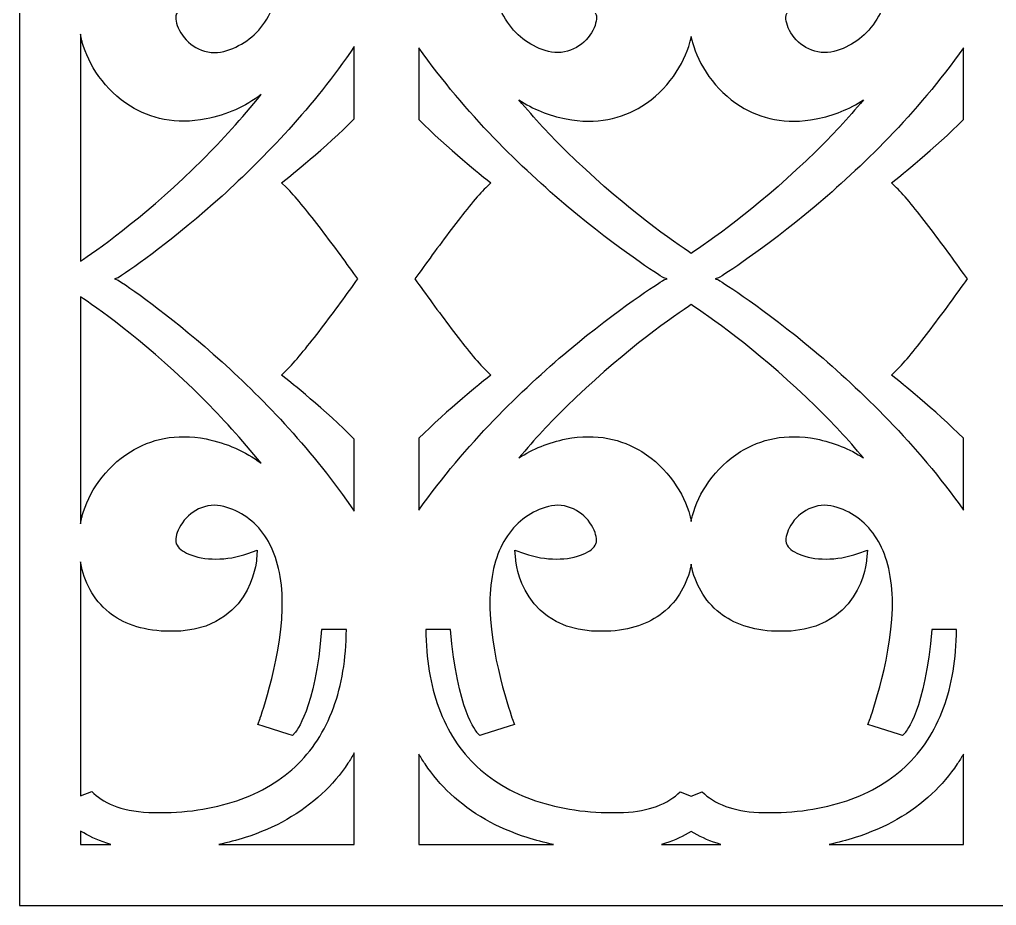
# Model space of a CAD drawing. Header units: centimetres. Extents: x -7.84 to -1.5, y -6.5 to 3.01.
# Drawn here: x -7.842 to -4.671, y -6.5 to -3.624 of the extents above; entities that cross this region are included whole.
import ezdxf

# ---------------------------------------------------------------- set-up
doc = ezdxf.new("R2010")
doc.units = ezdxf.units.CM
doc.header["$MEASUREMENT"] = 0
doc.layers.add('layer 1', color=7, linetype='Continuous')

msp = doc.modelspace()

# ---------------------------------------------------------------- linework, layer by layer
at = {"layer": 'layer 1', "color": 250, "lineweight": 30}
for points, knots in [([(-7.84198, 3.01416), (-7.84198, 3.01416), (-1.49953, 3.01416), (-1.49953, 3.01416), (-1.49953, 3.01416), (-1.49953, 3.01416), (-1.49953, -6.49951), (-1.49953, -6.49951), (-1.49953, -6.49951), (-1.49953, -6.49951), (-7.84198, -6.49951), (-7.84198, -6.49951), (-7.84198, -6.49951), (-7.84198, -6.49951), (-7.84198, 3.01416), (-7.84198, 3.01416)], [0, 0, 0, 0, 0.2, 0.2, 0.2, 0.2, 0.4, 0.4, 0.4, 0.4, 0.6, 0.6, 0.6, 0.6, 1, 1, 1, 1]), ([(-7.64378, -2.78904), (-7.64378, -2.78904), (-7.6078, -2.80317), (-7.6078, -2.80317), (-7.6078, -2.80317), (-7.59016, -2.78557), (-7.56723, -2.76954), (-7.53742, -2.75744), (-7.53742, -2.75744), (-7.50697, -2.74507), (-7.46925, -2.73678), (-7.42254, -2.73495), (-7.42254, -2.73495), (-7.42254, -2.73495), (-7.42262, -2.73495), (-7.42262, -2.73495), (-7.42262, -2.73495), (-7.32405, -2.73123), (-7.23248, -2.74263), (-7.15187, -2.76789), (-7.15187, -2.76789), (-7.07189, -2.79296), (-7.00253, -2.8317), (-6.94774, -2.88287), (-6.94774, -2.88287), (-6.89258, -2.9343), (-6.85098, -2.99816), (-6.82313, -3.07395), (-6.82313, -3.07395), (-6.79606, -3.14761), (-6.78192, -3.23265), (-6.78089, -3.32861), (-6.78089, -3.32861), (-6.78089, -3.32861), (-6.8613, -3.32861), (-6.8613, -3.32861), (-6.8613, -3.32861), (-6.88203, -3.06745), (-6.94664, -2.99495), (-6.94683, -2.99473), (-6.94683, -2.99473), (-6.94683, -2.99473), (-6.95598, -2.98412), (-6.95598, -2.98412), (-6.95598, -2.98412), (-6.95598, -2.98412), (-6.96945, -2.98846), (-6.96945, -2.98846), (-6.96945, -2.98846), (-6.96945, -2.98846), (-7.0481, -3.01383), (-7.0481, -3.01383), (-7.0481, -3.01383), (-7.0481, -3.01383), (-7.06829, -3.02034), (-7.06829, -3.02034), (-7.06829, -3.02034), (-7.06829, -3.02034), (-7.06137, -3.03972), (-7.06137, -3.03972), (-7.06137, -3.03972), (-7.06115, -3.04034), (-6.98398, -3.25468), (-6.98913, -3.42871), (-6.98913, -3.42871), (-6.99154, -3.51034), (-7.00981, -3.57473), (-7.03957, -3.62309), (-7.03957, -3.62309), (-7.07116, -3.67441), (-7.11597, -3.70791), (-7.16857, -3.72491), (-7.16857, -3.72491), (-7.18266, -3.72947), (-7.19619, -3.73152), (-7.209, -3.73152), (-7.209, -3.73152), (-7.23898, -3.73152), (-7.26544, -3.72029), (-7.28626, -3.70374), (-7.28626, -3.70374), (-7.30743, -3.68689), (-7.32278, -3.66472), (-7.33019, -3.64316), (-7.33019, -3.64316), (-7.33331, -3.63411), (-7.33495, -3.6253), (-7.33495, -3.61724), (-7.33495, -3.61724), (-7.33495, -3.61358), (-7.33431, -3.61015), (-7.33308, -3.60698), (-7.33308, -3.60698), (-7.32793, -3.59367), (-7.31315, -3.58184), (-7.29214, -3.57291), (-7.29214, -3.57291), (-7.26861, -3.56291), (-7.23807, -3.55712), (-7.20434, -3.55712), (-7.20434, -3.55712), (-7.17136, -3.55712), (-7.1358, -3.56267), (-7.10124, -3.57523), (-7.10124, -3.57523), (-7.10124, -3.57523), (-7.07035, -3.58646), (-7.07035, -3.58646), (-7.07035, -3.58646), (-7.07035, -3.58646), (-7.07297, -3.55466), (-7.07297, -3.55466), (-7.07297, -3.55466), (-7.07303, -3.55396), (-7.09008, -3.31162), (-7.36721, -3.32264), (-7.36721, -3.32264), (-7.44804, -3.32582), (-7.50791, -3.34925), (-7.55135, -3.38394), (-7.55135, -3.38394), (-7.60447, -3.42635), (-7.6322, -3.48503), (-7.64337, -3.54406), (-7.64337, -3.54406), (-7.64337, -3.54406), (-7.64378, -3.54771), (-7.64378, -3.54771), (-7.64378, -3.54771), (-7.64378, -3.54771), (-7.64378, -2.78904), (-7.64378, -2.78904)], [0, 0, 0, 0, 0.0294118, 0.0294118, 0.0294118, 0.0294118, 0.0588235, 0.0588235, 0.0588235, 0.0588235, 0.0882353, 0.0882353, 0.0882353, 0.0882353, 0.1176471, 0.1176471, 0.1176471, 0.1176471, 0.1470588, 0.1470588, 0.1470588, 0.1470588, 0.1764706, 0.1764706, 0.1764706, 0.1764706, 0.2058824, 0.2058824, 0.2058824, 0.2058824, 0.2352941, 0.2352941, 0.2352941, 0.2352941, 0.2647059, 0.2647059, 0.2647059, 0.2647059, 0.2941176, 0.2941176, 0.2941176, 0.2941176, 0.3235294, 0.3235294, 0.3235294, 0.3235294, 0.3529412, 0.3529412, 0.3529412, 0.3529412, 0.3823529, 0.3823529, 0.3823529, 0.3823529, 0.4117647, 0.4117647, 0.4117647, 0.4117647, 0.4411765, 0.4411765, 0.4411765, 0.4411765, 0.4705882, 0.4705882, 0.4705882, 0.4705882, 0.5, 0.5, 0.5, 0.5, 0.5294118, 0.5294118, 0.5294118, 0.5294118, 0.5588235, 0.5588235, 0.5588235, 0.5588235, 0.5882353, 0.5882353, 0.5882353, 0.5882353, 0.6176471, 0.6176471, 0.6176471, 0.6176471, 0.6470588, 0.6470588, 0.6470588, 0.6470588, 0.6764706, 0.6764706, 0.6764706, 0.6764706, 0.7058824, 0.7058824, 0.7058824, 0.7058824, 0.7352941, 0.7352941, 0.7352941, 0.7352941, 0.7647059, 0.7647059, 0.7647059, 0.7647059, 0.7941176, 0.7941176, 0.7941176, 0.7941176, 0.8235294, 0.8235294, 0.8235294, 0.8235294, 0.8529412, 0.8529412, 0.8529412, 0.8529412, 0.8823529, 0.8823529, 0.8823529, 0.8823529, 0.9117647, 0.9117647, 0.9117647, 0.9117647, 0.9411765, 0.9411765, 0.9411765, 0.9411765, 1, 1, 1, 1]), ([(-5.62595, -2.80164), (-5.62595, -2.80164), (-5.66176, -2.78733), (-5.66176, -2.78733), (-5.66176, -2.78733), (-5.66176, -2.78733), (-5.69757, -2.80164), (-5.69757, -2.80164), (-5.69757, -2.80164), (-5.71658, -2.7831), (-5.74155, -2.76642), (-5.77433, -2.75435), (-5.77433, -2.75435), (-5.80327, -2.7437), (-5.8384, -2.73662), (-5.88105, -2.73495), (-5.88105, -2.73495), (-5.88105, -2.73495), (-5.88097, -2.73495), (-5.88097, -2.73495), (-5.88097, -2.73495), (-5.97954, -2.73123), (-6.07111, -2.74262), (-6.15177, -2.76789), (-6.15177, -2.76789), (-6.23185, -2.79296), (-6.30132, -2.8317), (-6.3563, -2.88287), (-6.3563, -2.88287), (-6.41139, -2.93433), (-6.45301, -2.99824), (-6.48089, -3.0741), (-6.48089, -3.0741), (-6.50795, -3.14773), (-6.52211, -3.23272), (-6.52315, -3.32861), (-6.52315, -3.32861), (-6.52315, -3.32861), (-6.44274, -3.32861), (-6.44274, -3.32861), (-6.44274, -3.32861), (-6.42205, -3.06742), (-6.3574, -2.99495), (-6.35721, -2.99473), (-6.35721, -2.99473), (-6.35721, -2.99473), (-6.34806, -2.98412), (-6.34806, -2.98412), (-6.34806, -2.98412), (-6.34806, -2.98412), (-6.33459, -2.98846), (-6.33459, -2.98846), (-6.33459, -2.98846), (-6.33459, -2.98846), (-6.25594, -3.01383), (-6.25594, -3.01383), (-6.25594, -3.01383), (-6.25594, -3.01383), (-6.23574, -3.02034), (-6.23574, -3.02034), (-6.23574, -3.02034), (-6.23574, -3.02034), (-6.24266, -3.03972), (-6.24266, -3.03972), (-6.24266, -3.03972), (-6.24288, -3.04034), (-6.32006, -3.25468), (-6.31491, -3.42871), (-6.31491, -3.42871), (-6.31249, -3.51034), (-6.29423, -3.57473), (-6.26446, -3.62309), (-6.26446, -3.62309), (-6.23288, -3.67441), (-6.18807, -3.70791), (-6.13547, -3.72491), (-6.13547, -3.72491), (-6.12138, -3.72947), (-6.10786, -3.73152), (-6.09506, -3.73152), (-6.09506, -3.73152), (-6.0651, -3.73152), (-6.03865, -3.7203), (-6.01785, -3.70375), (-6.01785, -3.70375), (-5.99668, -3.68691), (-5.98133, -3.66474), (-5.97391, -3.64318), (-5.97391, -3.64318), (-5.97079, -3.63411), (-5.96915, -3.6253), (-5.96915, -3.61724), (-5.96915, -3.61724), (-5.96915, -3.61358), (-5.96979, -3.61015), (-5.97102, -3.60698), (-5.97102, -3.60698), (-5.97617, -3.59367), (-5.99095, -3.58184), (-6.01196, -3.57291), (-6.01196, -3.57291), (-6.03549, -3.56291), (-6.06603, -3.55712), (-6.09976, -3.55712), (-6.09976, -3.55712), (-6.13274, -3.55712), (-6.16829, -3.56267), (-6.20286, -3.57523), (-6.20286, -3.57523), (-6.20286, -3.57523), (-6.23375, -3.58646), (-6.23375, -3.58646), (-6.23375, -3.58646), (-6.23375, -3.58646), (-6.23113, -3.55466), (-6.23113, -3.55466), (-6.23113, -3.55466), (-6.23107, -3.55396), (-6.21402, -3.31162), (-5.93683, -3.32264), (-5.93683, -3.32264), (-5.85764, -3.32576), (-5.79861, -3.34824), (-5.75545, -3.38168), (-5.75545, -3.38168), (-5.70293, -3.42235), (-5.67457, -3.47882), (-5.66225, -3.5363), (-5.66225, -3.5363), (-5.66225, -3.5363), (-5.66176, -3.54044), (-5.66176, -3.54044), (-5.66176, -3.54044), (-5.66176, -3.54044), (-5.66127, -3.5363), (-5.66127, -3.5363), (-5.66127, -3.5363), (-5.64895, -3.47882), (-5.62059, -3.42235), (-5.56807, -3.38168), (-5.56807, -3.38168), (-5.52491, -3.34824), (-5.46588, -3.32576), (-5.38669, -3.32264), (-5.38669, -3.32264), (-5.1095, -3.31162), (-5.09245, -3.55396), (-5.09239, -3.55466), (-5.09239, -3.55466), (-5.09239, -3.55466), (-5.08977, -3.58646), (-5.08977, -3.58646), (-5.08977, -3.58646), (-5.08977, -3.58646), (-5.12066, -3.57523), (-5.12066, -3.57523), (-5.12066, -3.57523), (-5.15523, -3.56267), (-5.19078, -3.55712), (-5.22376, -3.55712), (-5.22376, -3.55712), (-5.25749, -3.55712), (-5.28803, -3.56291), (-5.31156, -3.57291), (-5.31156, -3.57291), (-5.33257, -3.58184), (-5.34735, -3.59367), (-5.3525, -3.60698), (-5.3525, -3.60698), (-5.35373, -3.61015), (-5.35437, -3.61358), (-5.35437, -3.61724), (-5.35437, -3.61724), (-5.35437, -3.6253), (-5.35273, -3.63411), (-5.3496, -3.64318), (-5.3496, -3.64318), (-5.34219, -3.66474), (-5.32684, -3.68691), (-5.30567, -3.70375), (-5.30567, -3.70375), (-5.28487, -3.7203), (-5.25842, -3.73152), (-5.22846, -3.73152), (-5.22846, -3.73152), (-5.21566, -3.73152), (-5.20214, -3.72947), (-5.18805, -3.72491), (-5.18805, -3.72491), (-5.13545, -3.70791), (-5.09064, -3.67441), (-5.05906, -3.62309), (-5.05906, -3.62309), (-5.02929, -3.57473), (-5.01103, -3.51034), (-5.00861, -3.42871), (-5.00861, -3.42871), (-5.00346, -3.25468), (-5.08064, -3.04034), (-5.08086, -3.03972), (-5.08086, -3.03972), (-5.08086, -3.03972), (-5.08778, -3.02034), (-5.08778, -3.02034), (-5.08778, -3.02034), (-5.08778, -3.02034), (-5.06758, -3.01383), (-5.06758, -3.01383), (-5.06758, -3.01383), (-5.06758, -3.01383), (-4.98893, -2.98846), (-4.98893, -2.98846), (-4.98893, -2.98846), (-4.98893, -2.98846), (-4.97546, -2.98412), (-4.97546, -2.98412), (-4.97546, -2.98412), (-4.97546, -2.98412), (-4.96631, -2.99473), (-4.96631, -2.99473), (-4.96631, -2.99473), (-4.96612, -2.99495), (-4.90147, -3.06742), (-4.88078, -3.32861), (-4.88078, -3.32861), (-4.88078, -3.32861), (-4.80037, -3.32861), (-4.80037, -3.32861), (-4.80037, -3.32861), (-4.80141, -3.23272), (-4.81557, -3.14773), (-4.84263, -3.0741), (-4.84263, -3.0741), (-4.87051, -2.99824), (-4.91212, -2.93433), (-4.96722, -2.88287), (-4.96722, -2.88287), (-5.0222, -2.8317), (-5.09167, -2.79296), (-5.17174, -2.76789), (-5.17174, -2.76789), (-5.25241, -2.74262), (-5.34398, -2.73123), (-5.44255, -2.73495), (-5.44255, -2.73495), (-5.44255, -2.73495), (-5.44247, -2.73495), (-5.44247, -2.73495), (-5.44247, -2.73495), (-5.48512, -2.73662), (-5.52025, -2.7437), (-5.54918, -2.75435), (-5.54918, -2.75435), (-5.58197, -2.76642), (-5.60694, -2.7831), (-5.62595, -2.80164)], [0, 0, 0, 0, 0.0153846, 0.0153846, 0.0153846, 0.0153846, 0.0307692, 0.0307692, 0.0307692, 0.0307692, 0.0461538, 0.0461538, 0.0461538, 0.0461538, 0.0615385, 0.0615385, 0.0615385, 0.0615385, 0.0769231, 0.0769231, 0.0769231, 0.0769231, 0.0923077, 0.0923077, 0.0923077, 0.0923077, 0.1076923, 0.1076923, 0.1076923, 0.1076923, 0.1230769, 0.1230769, 0.1230769, 0.1230769, 0.1384615, 0.1384615, 0.1384615, 0.1384615, 0.1538462, 0.1538462, 0.1538462, 0.1538462, 0.1692308, 0.1692308, 0.1692308, 0.1692308, 0.1846154, 0.1846154, 0.1846154, 0.1846154, 0.2, 0.2, 0.2, 0.2, 0.2153846, 0.2153846, 0.2153846, 0.2153846, 0.2307692, 0.2307692, 0.2307692, 0.2307692, 0.2461538, 0.2461538, 0.2461538, 0.2461538, 0.2615385, 0.2615385, 0.2615385, 0.2615385, 0.2769231, 0.2769231, 0.2769231, 0.2769231, 0.2923077, 0.2923077, 0.2923077, 0.2923077, 0.3076923, 0.3076923, 0.3076923, 0.3076923, 0.3230769, 0.3230769, 0.3230769, 0.3230769, 0.3384615, 0.3384615, 0.3384615, 0.3384615, 0.3538462, 0.3538462, 0.3538462, 0.3538462, 0.3692308, 0.3692308, 0.3692308, 0.3692308, 0.3846154, 0.3846154, 0.3846154, 0.3846154, 0.4, 0.4, 0.4, 0.4, 0.4153846, 0.4153846, 0.4153846, 0.4153846, 0.4307692, 0.4307692, 0.4307692, 0.4307692, 0.4461538, 0.4461538, 0.4461538, 0.4461538, 0.4615385, 0.4615385, 0.4615385, 0.4615385, 0.4769231, 0.4769231, 0.4769231, 0.4769231, 0.4923077, 0.4923077, 0.4923077, 0.4923077, 0.5076923, 0.5076923, 0.5076923, 0.5076923, 0.5230769, 0.5230769, 0.5230769, 0.5230769, 0.5384615, 0.5384615, 0.5384615, 0.5384615, 0.5538462, 0.5538462, 0.5538462, 0.5538462, 0.5692308, 0.5692308, 0.5692308, 0.5692308, 0.5846154, 0.5846154, 0.5846154, 0.5846154, 0.6, 0.6, 0.6, 0.6, 0.6153846, 0.6153846, 0.6153846, 0.6153846, 0.6307692, 0.6307692, 0.6307692, 0.6307692, 0.6461538, 0.6461538, 0.6461538, 0.6461538, 0.6615385, 0.6615385, 0.6615385, 0.6615385, 0.6769231, 0.6769231, 0.6769231, 0.6769231, 0.6923077, 0.6923077, 0.6923077, 0.6923077, 0.7076923, 0.7076923, 0.7076923, 0.7076923, 0.7230769, 0.7230769, 0.7230769, 0.7230769, 0.7384615, 0.7384615, 0.7384615, 0.7384615, 0.7538462, 0.7538462, 0.7538462, 0.7538462, 0.7692308, 0.7692308, 0.7692308, 0.7692308, 0.7846154, 0.7846154, 0.7846154, 0.7846154, 0.8, 0.8, 0.8, 0.8, 0.8153846, 0.8153846, 0.8153846, 0.8153846, 0.8307692, 0.8307692, 0.8307692, 0.8307692, 0.8461538, 0.8461538, 0.8461538, 0.8461538, 0.8615385, 0.8615385, 0.8615385, 0.8615385, 0.8769231, 0.8769231, 0.8769231, 0.8769231, 0.8923077, 0.8923077, 0.8923077, 0.8923077, 0.9076923, 0.9076923, 0.9076923, 0.9076923, 0.9230769, 0.9230769, 0.9230769, 0.9230769, 0.9384615, 0.9384615, 0.9384615, 0.9384615, 0.9538462, 0.9538462, 0.9538462, 0.9538462, 0.9692308, 0.9692308, 0.9692308, 0.9692308, 1, 1, 1, 1]), ([(-7.64378, -3.67185), (-7.64378, -3.67185), (-7.64337, -3.67543), (-7.64337, -3.67543), (-7.64337, -3.67543), (-7.64241, -3.68055), (-7.64162, -3.68445), (-7.64101, -3.68715), (-7.64101, -3.68715), (-7.64031, -3.69024), (-7.63935, -3.69403), (-7.63815, -3.6985), (-7.63815, -3.6985), (-7.61921, -3.76893), (-7.56587, -3.85375), (-7.48198, -3.90568), (-7.48198, -3.90568), (-7.41743, -3.94565), (-7.33499, -3.96642), (-7.23641, -3.94688), (-7.23641, -3.94688), (-7.1695, -3.93362), (-7.10939, -3.90655), (-7.05777, -3.86805), (-7.05777, -3.86805), (-7.11997, -3.94569), (-7.18468, -4.01629), (-7.24764, -4.07909), (-7.24764, -4.07909), (-7.41758, -4.2486), (-7.57465, -4.36122), (-7.63484, -4.40218), (-7.63484, -4.40218), (-7.63484, -4.40218), (-7.64378, -4.40827), (-7.64378, -4.40827), (-7.64378, -4.40827), (-7.64378, -4.40827), (-7.64378, -3.67185), (-7.64378, -3.67185)], [0, 0, 0, 0, 0.0909091, 0.0909091, 0.0909091, 0.0909091, 0.1818182, 0.1818182, 0.1818182, 0.1818182, 0.2727273, 0.2727273, 0.2727273, 0.2727273, 0.3636364, 0.3636364, 0.3636364, 0.3636364, 0.4545455, 0.4545455, 0.4545455, 0.4545455, 0.5454545, 0.5454545, 0.5454545, 0.5454545, 0.6363636, 0.6363636, 0.6363636, 0.6363636, 0.7272727, 0.7272727, 0.7272727, 0.7272727, 0.8181818, 0.8181818, 0.8181818, 0.8181818, 1, 1, 1, 1]), ([(-5.66176, -4.38315), (-5.66176, -4.38315), (-5.65275, -4.37708), (-5.65275, -4.37708), (-5.65275, -4.37708), (-5.5821, -4.32953), (-5.42464, -4.21683), (-5.25741, -4.05213), (-5.25741, -4.05213), (-5.20583, -4.00133), (-5.15332, -3.94558), (-5.10212, -3.88527), (-5.10212, -3.88527), (-5.14784, -3.91468), (-5.19944, -3.93569), (-5.2559, -3.94688), (-5.2559, -3.94688), (-5.35461, -3.96641), (-5.43704, -3.94566), (-5.50154, -3.90572), (-5.50154, -3.90572), (-5.58541, -3.85378), (-5.63862, -3.76895), (-5.65758, -3.6985), (-5.65758, -3.6985), (-5.65838, -3.69549), (-5.65903, -3.69297), (-5.65953, -3.69087), (-5.65953, -3.69087), (-5.65999, -3.68898), (-5.66057, -3.68638), (-5.66127, -3.68309), (-5.66127, -3.68309), (-5.66127, -3.68309), (-5.66176, -3.67904), (-5.66176, -3.67904), (-5.66176, -3.67904), (-5.66176, -3.67904), (-5.66225, -3.68309), (-5.66225, -3.68309), (-5.66225, -3.68309), (-5.66295, -3.68638), (-5.66353, -3.68898), (-5.66398, -3.69087), (-5.66398, -3.69087), (-5.66449, -3.69297), (-5.66513, -3.69549), (-5.66594, -3.6985), (-5.66594, -3.6985), (-5.6849, -3.76895), (-5.73811, -3.85378), (-5.82198, -3.90572), (-5.82198, -3.90572), (-5.88648, -3.94566), (-5.96891, -3.96641), (-6.06762, -3.94688), (-6.06762, -3.94688), (-6.12408, -3.93569), (-6.17567, -3.91468), (-6.2214, -3.88527), (-6.2214, -3.88527), (-6.1702, -3.94558), (-6.11768, -4.00133), (-6.06611, -4.05213), (-6.06611, -4.05213), (-5.89888, -4.21683), (-5.74142, -4.32953), (-5.67077, -4.37708), (-5.67077, -4.37708), (-5.67077, -4.37708), (-5.66176, -4.38315), (-5.66176, -4.38315)], [0, 0, 0, 0, 0.0526316, 0.0526316, 0.0526316, 0.0526316, 0.1052632, 0.1052632, 0.1052632, 0.1052632, 0.1578947, 0.1578947, 0.1578947, 0.1578947, 0.2105263, 0.2105263, 0.2105263, 0.2105263, 0.2631579, 0.2631579, 0.2631579, 0.2631579, 0.3157895, 0.3157895, 0.3157895, 0.3157895, 0.3684211, 0.3684211, 0.3684211, 0.3684211, 0.4210526, 0.4210526, 0.4210526, 0.4210526, 0.4736842, 0.4736842, 0.4736842, 0.4736842, 0.5263158, 0.5263158, 0.5263158, 0.5263158, 0.5789474, 0.5789474, 0.5789474, 0.5789474, 0.6315789, 0.6315789, 0.6315789, 0.6315789, 0.6842105, 0.6842105, 0.6842105, 0.6842105, 0.7368421, 0.7368421, 0.7368421, 0.7368421, 0.7894737, 0.7894737, 0.7894737, 0.7894737, 0.8421053, 0.8421053, 0.8421053, 0.8421053, 0.8947368, 0.8947368, 0.8947368, 0.8947368, 1, 1, 1, 1]), ([(-7.5332, -4.46622), (-7.5332, -4.46622), (-7.52132, -4.46256), (-7.52132, -4.46256), (-7.52132, -4.46256), (-7.46853, -4.42711), (-7.33742, -4.33518), (-7.18472, -4.19714), (-7.18472, -4.19714), (-7.04562, -4.07141), (-6.88835, -3.90722), (-6.75529, -3.71209), (-6.75529, -3.71209), (-6.75529, -3.71209), (-6.75529, -3.94615), (-6.75529, -3.94615), (-6.75529, -3.94615), (-6.84601, -4.03795), (-6.97328, -4.13984), (-6.97365, -4.14014), (-6.97365, -4.14014), (-6.97365, -4.14014), (-6.99115, -4.1542), (-6.99115, -4.1542), (-6.99115, -4.1542), (-6.99115, -4.1542), (-6.97529, -4.16992), (-6.97529, -4.16992), (-6.97529, -4.16992), (-6.94874, -4.19625), (-6.91034, -4.24327), (-6.86967, -4.29607), (-6.86967, -4.29607), (-6.82873, -4.34921), (-6.78575, -4.40793), (-6.75014, -4.45748), (-6.75014, -4.45748), (-6.75014, -4.45748), (-6.74386, -4.46622), (-6.74386, -4.46622), (-6.74386, -4.46622), (-6.74386, -4.46622), (-6.75014, -4.47496), (-6.75014, -4.47496), (-6.75014, -4.47496), (-6.78575, -4.52451), (-6.82873, -4.58323), (-6.86967, -4.63636), (-6.86967, -4.63636), (-6.91034, -4.68917), (-6.94874, -4.73618), (-6.97529, -4.76251), (-6.97529, -4.76251), (-6.97529, -4.76251), (-6.99115, -4.77824), (-6.99115, -4.77824), (-6.99115, -4.77824), (-6.99115, -4.77824), (-6.97365, -4.79229), (-6.97365, -4.79229), (-6.97365, -4.79229), (-6.97328, -4.79259), (-6.84601, -4.89448), (-6.75529, -4.98628), (-6.75529, -4.98628), (-6.75529, -4.98628), (-6.75529, -5.22034), (-6.75529, -5.22034), (-6.75529, -5.22034), (-6.88835, -5.02521), (-7.04562, -4.86103), (-7.18472, -4.73529), (-7.18472, -4.73529), (-7.33742, -4.59725), (-7.46853, -4.50532), (-7.52132, -4.46987), (-7.52132, -4.46987), (-7.52132, -4.46987), (-7.5332, -4.46622), (-7.5332, -4.46622)], [0, 0, 0, 0, 0.047619, 0.047619, 0.047619, 0.047619, 0.0952381, 0.0952381, 0.0952381, 0.0952381, 0.1428571, 0.1428571, 0.1428571, 0.1428571, 0.1904762, 0.1904762, 0.1904762, 0.1904762, 0.2380952, 0.2380952, 0.2380952, 0.2380952, 0.2857143, 0.2857143, 0.2857143, 0.2857143, 0.3333333, 0.3333333, 0.3333333, 0.3333333, 0.3809524, 0.3809524, 0.3809524, 0.3809524, 0.4285714, 0.4285714, 0.4285714, 0.4285714, 0.4761905, 0.4761905, 0.4761905, 0.4761905, 0.5238095, 0.5238095, 0.5238095, 0.5238095, 0.5714286, 0.5714286, 0.5714286, 0.5714286, 0.6190476, 0.6190476, 0.6190476, 0.6190476, 0.6666667, 0.6666667, 0.6666667, 0.6666667, 0.7142857, 0.7142857, 0.7142857, 0.7142857, 0.7619048, 0.7619048, 0.7619048, 0.7619048, 0.8095238, 0.8095238, 0.8095238, 0.8095238, 0.8571429, 0.8571429, 0.8571429, 0.8571429, 0.9047619, 0.9047619, 0.9047619, 0.9047619, 1, 1, 1, 1]), ([(-6.55836, -4.46622), (-6.55836, -4.46622), (-6.55205, -4.4574), (-6.55205, -4.4574), (-6.55205, -4.4574), (-6.51649, -4.40775), (-6.4738, -4.34893), (-6.43319, -4.2958), (-6.43319, -4.2958), (-6.39296, -4.24314), (-6.35493, -4.19626), (-6.32838, -4.17), (-6.32838, -4.17), (-6.32838, -4.17), (-6.31239, -4.15419), (-6.31239, -4.15419), (-6.31239, -4.15419), (-6.31239, -4.15419), (-6.32994, -4.14014), (-6.32994, -4.14014), (-6.32994, -4.14014), (-6.33031, -4.13984), (-6.45556, -4.03979), (-6.54571, -3.94898), (-6.54571, -3.94898), (-6.54571, -3.94898), (-6.54571, -3.71616), (-6.54571, -3.71616), (-6.54571, -3.71616), (-6.39401, -3.93004), (-6.21247, -4.10583), (-6.06102, -4.23309), (-6.06102, -4.23309), (-5.89647, -4.37137), (-5.7673, -4.4525), (-5.75057, -4.46296), (-5.75057, -4.46296), (-5.75057, -4.46296), (-5.73926, -4.46622), (-5.73926, -4.46622), (-5.73926, -4.46622), (-5.73926, -4.46622), (-5.75057, -4.46947), (-5.75057, -4.46947), (-5.75057, -4.46947), (-5.7673, -4.47994), (-5.89647, -4.56107), (-6.06102, -4.69934), (-6.06102, -4.69934), (-6.21247, -4.82661), (-6.39401, -5.00239), (-6.54571, -5.21627), (-6.54571, -5.21627), (-6.54571, -5.21627), (-6.54571, -4.98345), (-6.54571, -4.98345), (-6.54571, -4.98345), (-6.45556, -4.89265), (-6.33031, -4.79259), (-6.32994, -4.79229), (-6.32994, -4.79229), (-6.32994, -4.79229), (-6.31239, -4.77824), (-6.31239, -4.77824), (-6.31239, -4.77824), (-6.31239, -4.77824), (-6.32838, -4.76243), (-6.32838, -4.76243), (-6.32838, -4.76243), (-6.35493, -4.73618), (-6.39296, -4.68929), (-6.43319, -4.63663), (-6.43319, -4.63663), (-6.4738, -4.58351), (-6.51649, -4.52468), (-6.55205, -4.47503), (-6.55205, -4.47503), (-6.55205, -4.47503), (-6.55836, -4.46622), (-6.55836, -4.46622)], [0, 0, 0, 0, 0.047619, 0.047619, 0.047619, 0.047619, 0.0952381, 0.0952381, 0.0952381, 0.0952381, 0.1428571, 0.1428571, 0.1428571, 0.1428571, 0.1904762, 0.1904762, 0.1904762, 0.1904762, 0.2380952, 0.2380952, 0.2380952, 0.2380952, 0.2857143, 0.2857143, 0.2857143, 0.2857143, 0.3333333, 0.3333333, 0.3333333, 0.3333333, 0.3809524, 0.3809524, 0.3809524, 0.3809524, 0.4285714, 0.4285714, 0.4285714, 0.4285714, 0.4761905, 0.4761905, 0.4761905, 0.4761905, 0.5238095, 0.5238095, 0.5238095, 0.5238095, 0.5714286, 0.5714286, 0.5714286, 0.5714286, 0.6190476, 0.6190476, 0.6190476, 0.6190476, 0.6666667, 0.6666667, 0.6666667, 0.6666667, 0.7142857, 0.7142857, 0.7142857, 0.7142857, 0.7619048, 0.7619048, 0.7619048, 0.7619048, 0.8095238, 0.8095238, 0.8095238, 0.8095238, 0.8571429, 0.8571429, 0.8571429, 0.8571429, 0.9047619, 0.9047619, 0.9047619, 0.9047619, 1, 1, 1, 1]), ([(-5.58426, -4.46622), (-5.58426, -4.46622), (-5.57295, -4.46296), (-5.57295, -4.46296), (-5.57295, -4.46296), (-5.55622, -4.4525), (-5.42705, -4.37137), (-5.2625, -4.23309), (-5.2625, -4.23309), (-5.11105, -4.10583), (-4.92951, -3.93004), (-4.77781, -3.71616), (-4.77781, -3.71616), (-4.77781, -3.71616), (-4.77781, -3.94898), (-4.77781, -3.94898), (-4.77781, -3.94898), (-4.86796, -4.03979), (-4.99321, -4.13984), (-4.99358, -4.14014), (-4.99358, -4.14014), (-4.99358, -4.14014), (-5.01113, -4.15419), (-5.01113, -4.15419), (-5.01113, -4.15419), (-5.01113, -4.15419), (-4.99513, -4.17), (-4.99513, -4.17), (-4.99513, -4.17), (-4.96859, -4.19626), (-4.93056, -4.24314), (-4.89033, -4.2958), (-4.89033, -4.2958), (-4.84972, -4.34893), (-4.80703, -4.40775), (-4.77147, -4.4574), (-4.77147, -4.4574), (-4.77147, -4.4574), (-4.76516, -4.46622), (-4.76516, -4.46622), (-4.76516, -4.46622), (-4.76516, -4.46622), (-4.77147, -4.47503), (-4.77147, -4.47503), (-4.77147, -4.47503), (-4.80703, -4.52468), (-4.84972, -4.58351), (-4.89033, -4.63663), (-4.89033, -4.63663), (-4.93056, -4.68929), (-4.96859, -4.73618), (-4.99513, -4.76243), (-4.99513, -4.76243), (-4.99513, -4.76243), (-5.01113, -4.77824), (-5.01113, -4.77824), (-5.01113, -4.77824), (-5.01113, -4.77824), (-4.99358, -4.79229), (-4.99358, -4.79229), (-4.99358, -4.79229), (-4.99321, -4.79259), (-4.86796, -4.89265), (-4.77781, -4.98345), (-4.77781, -4.98345), (-4.77781, -4.98345), (-4.77781, -5.21627), (-4.77781, -5.21627), (-4.77781, -5.21627), (-4.92951, -5.00239), (-5.11105, -4.82661), (-5.2625, -4.69934), (-5.2625, -4.69934), (-5.42705, -4.56107), (-5.55622, -4.47994), (-5.57295, -4.46947), (-5.57295, -4.46947), (-5.57295, -4.46947), (-5.58426, -4.46622), (-5.58426, -4.46622)], [0, 0, 0, 0, 0.047619, 0.047619, 0.047619, 0.047619, 0.0952381, 0.0952381, 0.0952381, 0.0952381, 0.1428571, 0.1428571, 0.1428571, 0.1428571, 0.1904762, 0.1904762, 0.1904762, 0.1904762, 0.2380952, 0.2380952, 0.2380952, 0.2380952, 0.2857143, 0.2857143, 0.2857143, 0.2857143, 0.3333333, 0.3333333, 0.3333333, 0.3333333, 0.3809524, 0.3809524, 0.3809524, 0.3809524, 0.4285714, 0.4285714, 0.4285714, 0.4285714, 0.4761905, 0.4761905, 0.4761905, 0.4761905, 0.5238095, 0.5238095, 0.5238095, 0.5238095, 0.5714286, 0.5714286, 0.5714286, 0.5714286, 0.6190476, 0.6190476, 0.6190476, 0.6190476, 0.6666667, 0.6666667, 0.6666667, 0.6666667, 0.7142857, 0.7142857, 0.7142857, 0.7142857, 0.7619048, 0.7619048, 0.7619048, 0.7619048, 0.8095238, 0.8095238, 0.8095238, 0.8095238, 0.8571429, 0.8571429, 0.8571429, 0.8571429, 0.9047619, 0.9047619, 0.9047619, 0.9047619, 1, 1, 1, 1]), ([(-7.64378, -4.52417), (-7.64378, -4.52417), (-7.63484, -4.53025), (-7.63484, -4.53025), (-7.63484, -4.53025), (-7.57465, -4.57121), (-7.41758, -4.68383), (-7.24764, -4.85334), (-7.24764, -4.85334), (-7.18468, -4.91615), (-7.11997, -4.98674), (-7.05777, -5.06438), (-7.05777, -5.06438), (-7.10939, -5.02588), (-7.1695, -4.99882), (-7.23641, -4.98555), (-7.23641, -4.98555), (-7.33499, -4.96601), (-7.41743, -4.98678), (-7.48198, -5.02675), (-7.48198, -5.02675), (-7.56587, -5.07869), (-7.61921, -5.1635), (-7.63815, -5.23393), (-7.63815, -5.23393), (-7.63935, -5.2384), (-7.64031, -5.24219), (-7.64101, -5.24528), (-7.64101, -5.24528), (-7.64162, -5.24798), (-7.64241, -5.25188), (-7.64337, -5.257), (-7.64337, -5.257), (-7.64337, -5.257), (-7.64378, -5.26058), (-7.64378, -5.26058), (-7.64378, -5.26058), (-7.64378, -5.26058), (-7.64378, -4.52417), (-7.64378, -4.52417)], [0, 0, 0, 0, 0.0909091, 0.0909091, 0.0909091, 0.0909091, 0.1818182, 0.1818182, 0.1818182, 0.1818182, 0.2727273, 0.2727273, 0.2727273, 0.2727273, 0.3636364, 0.3636364, 0.3636364, 0.3636364, 0.4545455, 0.4545455, 0.4545455, 0.4545455, 0.5454545, 0.5454545, 0.5454545, 0.5454545, 0.6363636, 0.6363636, 0.6363636, 0.6363636, 0.7272727, 0.7272727, 0.7272727, 0.7272727, 0.8181818, 0.8181818, 0.8181818, 0.8181818, 1, 1, 1, 1]), ([(-5.66176, -4.54929), (-5.66176, -4.54929), (-5.65275, -4.55535), (-5.65275, -4.55535), (-5.65275, -4.55535), (-5.5821, -4.6029), (-5.42464, -4.7156), (-5.25741, -4.8803), (-5.25741, -4.8803), (-5.20583, -4.9311), (-5.15332, -4.98685), (-5.10212, -5.04716), (-5.10212, -5.04716), (-5.14784, -5.01775), (-5.19944, -4.99674), (-5.2559, -4.98555), (-5.2559, -4.98555), (-5.35461, -4.96602), (-5.43704, -4.98678), (-5.50154, -5.02672), (-5.50154, -5.02672), (-5.58541, -5.07865), (-5.63862, -5.16349), (-5.65758, -5.23393), (-5.65758, -5.23393), (-5.65838, -5.23694), (-5.65903, -5.23946), (-5.65953, -5.24156), (-5.65953, -5.24156), (-5.65999, -5.24345), (-5.66057, -5.24606), (-5.66127, -5.24934), (-5.66127, -5.24934), (-5.66127, -5.24934), (-5.66176, -5.25339), (-5.66176, -5.25339), (-5.66176, -5.25339), (-5.66176, -5.25339), (-5.66225, -5.24934), (-5.66225, -5.24934), (-5.66225, -5.24934), (-5.66295, -5.24606), (-5.66353, -5.24345), (-5.66398, -5.24156), (-5.66398, -5.24156), (-5.66449, -5.23946), (-5.66513, -5.23694), (-5.66594, -5.23393), (-5.66594, -5.23393), (-5.6849, -5.16349), (-5.73811, -5.07865), (-5.82198, -5.02672), (-5.82198, -5.02672), (-5.88648, -4.98678), (-5.96891, -4.96602), (-6.06762, -4.98555), (-6.06762, -4.98555), (-6.12408, -4.99674), (-6.17567, -5.01775), (-6.2214, -5.04716), (-6.2214, -5.04716), (-6.1702, -4.98685), (-6.11768, -4.9311), (-6.06611, -4.8803), (-6.06611, -4.8803), (-5.89888, -4.7156), (-5.74142, -4.6029), (-5.67077, -4.55535), (-5.67077, -4.55535), (-5.67077, -4.55535), (-5.66176, -4.54929), (-5.66176, -4.54929)], [0, 0, 0, 0, 0.0526316, 0.0526316, 0.0526316, 0.0526316, 0.1052632, 0.1052632, 0.1052632, 0.1052632, 0.1578947, 0.1578947, 0.1578947, 0.1578947, 0.2105263, 0.2105263, 0.2105263, 0.2105263, 0.2631579, 0.2631579, 0.2631579, 0.2631579, 0.3157895, 0.3157895, 0.3157895, 0.3157895, 0.3684211, 0.3684211, 0.3684211, 0.3684211, 0.4210526, 0.4210526, 0.4210526, 0.4210526, 0.4736842, 0.4736842, 0.4736842, 0.4736842, 0.5263158, 0.5263158, 0.5263158, 0.5263158, 0.5789474, 0.5789474, 0.5789474, 0.5789474, 0.6315789, 0.6315789, 0.6315789, 0.6315789, 0.6842105, 0.6842105, 0.6842105, 0.6842105, 0.7368421, 0.7368421, 0.7368421, 0.7368421, 0.7894737, 0.7894737, 0.7894737, 0.7894737, 0.8421053, 0.8421053, 0.8421053, 0.8421053, 0.8947368, 0.8947368, 0.8947368, 0.8947368, 1, 1, 1, 1]), ([(-7.64378, -5.38473), (-7.64378, -5.38473), (-7.64337, -5.38838), (-7.64337, -5.38838), (-7.64337, -5.38838), (-7.6322, -5.4474), (-7.60447, -5.50608), (-7.55135, -5.5485), (-7.55135, -5.5485), (-7.50791, -5.58319), (-7.44804, -5.60661), (-7.36721, -5.6098), (-7.36721, -5.6098), (-7.09008, -5.62081), (-7.07303, -5.37847), (-7.07297, -5.37777), (-7.07297, -5.37777), (-7.07297, -5.37777), (-7.07035, -5.34597), (-7.07035, -5.34597), (-7.07035, -5.34597), (-7.07035, -5.34597), (-7.10124, -5.3572), (-7.10124, -5.3572), (-7.10124, -5.3572), (-7.1358, -5.36976), (-7.17136, -5.37531), (-7.20434, -5.37531), (-7.20434, -5.37531), (-7.23807, -5.37531), (-7.26861, -5.36952), (-7.29214, -5.35952), (-7.29214, -5.35952), (-7.31315, -5.35059), (-7.32793, -5.33876), (-7.33308, -5.32546), (-7.33308, -5.32546), (-7.33431, -5.32228), (-7.33495, -5.31885), (-7.33495, -5.31519), (-7.33495, -5.31519), (-7.33495, -5.30714), (-7.33331, -5.29833), (-7.33019, -5.28927), (-7.33019, -5.28927), (-7.32278, -5.26771), (-7.30743, -5.24554), (-7.28626, -5.2287), (-7.28626, -5.2287), (-7.26544, -5.21214), (-7.23898, -5.20091), (-7.209, -5.20091), (-7.209, -5.20091), (-7.19619, -5.20091), (-7.18266, -5.20297), (-7.16857, -5.20752), (-7.16857, -5.20752), (-7.11597, -5.22452), (-7.07116, -5.25803), (-7.03957, -5.30935), (-7.03957, -5.30935), (-7.00981, -5.3577), (-6.99154, -5.4221), (-6.98913, -5.50372), (-6.98913, -5.50372), (-6.98398, -5.67775), (-7.06115, -5.89209), (-7.06137, -5.89272), (-7.06137, -5.89272), (-7.06137, -5.89272), (-7.06829, -5.91209), (-7.06829, -5.91209), (-7.06829, -5.91209), (-7.06829, -5.91209), (-7.0481, -5.91861), (-7.0481, -5.91861), (-7.0481, -5.91861), (-7.0481, -5.91861), (-6.96945, -5.94398), (-6.96945, -5.94398), (-6.96945, -5.94398), (-6.96945, -5.94398), (-6.95598, -5.94832), (-6.95598, -5.94832), (-6.95598, -5.94832), (-6.95598, -5.94832), (-6.94683, -5.9377), (-6.94683, -5.9377), (-6.94683, -5.9377), (-6.94664, -5.93748), (-6.88203, -5.86498), (-6.8613, -5.60382), (-6.8613, -5.60382), (-6.8613, -5.60382), (-6.78089, -5.60382), (-6.78089, -5.60382), (-6.78089, -5.60382), (-6.78192, -5.69979), (-6.79606, -5.78482), (-6.82313, -5.85848), (-6.82313, -5.85848), (-6.85098, -5.93427), (-6.89258, -5.99813), (-6.94774, -6.04956), (-6.94774, -6.04956), (-7.00253, -6.10073), (-7.07189, -6.13947), (-7.15187, -6.16455), (-7.15187, -6.16455), (-7.23248, -6.18981), (-7.32405, -6.2012), (-7.42262, -6.19748), (-7.42262, -6.19748), (-7.42262, -6.19748), (-7.42254, -6.19748), (-7.42254, -6.19748), (-7.42254, -6.19748), (-7.46925, -6.19566), (-7.50697, -6.18736), (-7.53742, -6.17499), (-7.53742, -6.17499), (-7.56723, -6.16289), (-7.59016, -6.14687), (-7.6078, -6.12926), (-7.6078, -6.12926), (-7.6078, -6.12926), (-7.64378, -6.1434), (-7.64378, -6.1434), (-7.64378, -6.1434), (-7.64378, -6.1434), (-7.64378, -5.38473), (-7.64378, -5.38473)], [0, 0, 0, 0, 0.0294118, 0.0294118, 0.0294118, 0.0294118, 0.0588235, 0.0588235, 0.0588235, 0.0588235, 0.0882353, 0.0882353, 0.0882353, 0.0882353, 0.1176471, 0.1176471, 0.1176471, 0.1176471, 0.1470588, 0.1470588, 0.1470588, 0.1470588, 0.1764706, 0.1764706, 0.1764706, 0.1764706, 0.2058824, 0.2058824, 0.2058824, 0.2058824, 0.2352941, 0.2352941, 0.2352941, 0.2352941, 0.2647059, 0.2647059, 0.2647059, 0.2647059, 0.2941176, 0.2941176, 0.2941176, 0.2941176, 0.3235294, 0.3235294, 0.3235294, 0.3235294, 0.3529412, 0.3529412, 0.3529412, 0.3529412, 0.3823529, 0.3823529, 0.3823529, 0.3823529, 0.4117647, 0.4117647, 0.4117647, 0.4117647, 0.4411765, 0.4411765, 0.4411765, 0.4411765, 0.4705882, 0.4705882, 0.4705882, 0.4705882, 0.5, 0.5, 0.5, 0.5, 0.5294118, 0.5294118, 0.5294118, 0.5294118, 0.5588235, 0.5588235, 0.5588235, 0.5588235, 0.5882353, 0.5882353, 0.5882353, 0.5882353, 0.6176471, 0.6176471, 0.6176471, 0.6176471, 0.6470588, 0.6470588, 0.6470588, 0.6470588, 0.6764706, 0.6764706, 0.6764706, 0.6764706, 0.7058824, 0.7058824, 0.7058824, 0.7058824, 0.7352941, 0.7352941, 0.7352941, 0.7352941, 0.7647059, 0.7647059, 0.7647059, 0.7647059, 0.7941176, 0.7941176, 0.7941176, 0.7941176, 0.8235294, 0.8235294, 0.8235294, 0.8235294, 0.8529412, 0.8529412, 0.8529412, 0.8529412, 0.8823529, 0.8823529, 0.8823529, 0.8823529, 0.9117647, 0.9117647, 0.9117647, 0.9117647, 0.9411765, 0.9411765, 0.9411765, 0.9411765, 1, 1, 1, 1]), ([(-5.62595, -6.1308), (-5.62595, -6.1308), (-5.66176, -6.1451), (-5.66176, -6.1451), (-5.66176, -6.1451), (-5.66176, -6.1451), (-5.69757, -6.1308), (-5.69757, -6.1308), (-5.69757, -6.1308), (-5.71658, -6.14933), (-5.74155, -6.16601), (-5.77433, -6.17809), (-5.77433, -6.17809), (-5.80327, -6.18873), (-5.8384, -6.19581), (-5.88105, -6.19748), (-5.88105, -6.19748), (-5.88105, -6.19748), (-5.88097, -6.19748), (-5.88097, -6.19748), (-5.88097, -6.19748), (-5.97954, -6.2012), (-6.07111, -6.18981), (-6.15177, -6.16455), (-6.15177, -6.16455), (-6.23185, -6.13948), (-6.30132, -6.10073), (-6.3563, -6.04956), (-6.3563, -6.04956), (-6.41139, -5.9981), (-6.45301, -5.9342), (-6.48089, -5.85834), (-6.48089, -5.85834), (-6.50795, -5.7847), (-6.52211, -5.69971), (-6.52315, -5.60382), (-6.52315, -5.60382), (-6.52315, -5.60382), (-6.44274, -5.60382), (-6.44274, -5.60382), (-6.44274, -5.60382), (-6.42205, -5.86501), (-6.3574, -5.93749), (-6.35721, -5.9377), (-6.35721, -5.9377), (-6.35721, -5.9377), (-6.34806, -5.94832), (-6.34806, -5.94832), (-6.34806, -5.94832), (-6.34806, -5.94832), (-6.33459, -5.94398), (-6.33459, -5.94398), (-6.33459, -5.94398), (-6.33459, -5.94398), (-6.25594, -5.91861), (-6.25594, -5.91861), (-6.25594, -5.91861), (-6.25594, -5.91861), (-6.23574, -5.91209), (-6.23574, -5.91209), (-6.23574, -5.91209), (-6.23574, -5.91209), (-6.24266, -5.89272), (-6.24266, -5.89272), (-6.24266, -5.89272), (-6.24288, -5.89209), (-6.32006, -5.67775), (-6.31491, -5.50372), (-6.31491, -5.50372), (-6.31249, -5.42209), (-6.29423, -5.3577), (-6.26446, -5.30934), (-6.26446, -5.30934), (-6.23288, -5.25803), (-6.18807, -5.22452), (-6.13547, -5.20752), (-6.13547, -5.20752), (-6.12138, -5.20297), (-6.10786, -5.20091), (-6.09506, -5.20091), (-6.09506, -5.20091), (-6.0651, -5.20091), (-6.03865, -5.21214), (-6.01785, -5.22868), (-6.01785, -5.22868), (-5.99668, -5.24552), (-5.98133, -5.2677), (-5.97391, -5.28925), (-5.97391, -5.28925), (-5.97079, -5.29832), (-5.96915, -5.30713), (-5.96915, -5.31519), (-5.96915, -5.31519), (-5.96915, -5.31885), (-5.96979, -5.32228), (-5.97102, -5.32546), (-5.97102, -5.32546), (-5.97617, -5.33877), (-5.99095, -5.35059), (-6.01196, -5.35952), (-6.01196, -5.35952), (-6.03549, -5.36952), (-6.06603, -5.37531), (-6.09976, -5.37531), (-6.09976, -5.37531), (-6.13274, -5.37531), (-6.16829, -5.36976), (-6.20286, -5.3572), (-6.20286, -5.3572), (-6.20286, -5.3572), (-6.23375, -5.34597), (-6.23375, -5.34597), (-6.23375, -5.34597), (-6.23375, -5.34597), (-6.23113, -5.37777), (-6.23113, -5.37777), (-6.23113, -5.37777), (-6.23107, -5.37847), (-6.21402, -5.62081), (-5.93683, -5.6098), (-5.93683, -5.6098), (-5.85764, -5.60667), (-5.79861, -5.58419), (-5.75545, -5.55075), (-5.75545, -5.55075), (-5.70293, -5.51008), (-5.67457, -5.45362), (-5.66225, -5.39613), (-5.66225, -5.39613), (-5.66225, -5.39613), (-5.66176, -5.392), (-5.66176, -5.392), (-5.66176, -5.392), (-5.66176, -5.392), (-5.66127, -5.39613), (-5.66127, -5.39613), (-5.66127, -5.39613), (-5.64895, -5.45362), (-5.62059, -5.51008), (-5.56807, -5.55075), (-5.56807, -5.55075), (-5.52491, -5.58419), (-5.46588, -5.60667), (-5.38669, -5.6098), (-5.38669, -5.6098), (-5.1095, -5.62081), (-5.09245, -5.37847), (-5.09239, -5.37777), (-5.09239, -5.37777), (-5.09239, -5.37777), (-5.08977, -5.34597), (-5.08977, -5.34597), (-5.08977, -5.34597), (-5.08977, -5.34597), (-5.12066, -5.3572), (-5.12066, -5.3572), (-5.12066, -5.3572), (-5.15523, -5.36976), (-5.19078, -5.37531), (-5.22376, -5.37531), (-5.22376, -5.37531), (-5.25749, -5.37531), (-5.28803, -5.36952), (-5.31156, -5.35952), (-5.31156, -5.35952), (-5.33257, -5.35059), (-5.34735, -5.33877), (-5.3525, -5.32546), (-5.3525, -5.32546), (-5.35373, -5.32228), (-5.35437, -5.31885), (-5.35437, -5.31519), (-5.35437, -5.31519), (-5.35437, -5.30713), (-5.35273, -5.29832), (-5.3496, -5.28925), (-5.3496, -5.28925), (-5.34219, -5.2677), (-5.32684, -5.24552), (-5.30567, -5.22868), (-5.30567, -5.22868), (-5.28487, -5.21214), (-5.25842, -5.20091), (-5.22846, -5.20091), (-5.22846, -5.20091), (-5.21566, -5.20091), (-5.20214, -5.20297), (-5.18805, -5.20752), (-5.18805, -5.20752), (-5.13545, -5.22452), (-5.09064, -5.25803), (-5.05906, -5.30934), (-5.05906, -5.30934), (-5.02929, -5.3577), (-5.01103, -5.42209), (-5.00861, -5.50372), (-5.00861, -5.50372), (-5.00346, -5.67775), (-5.08064, -5.89209), (-5.08086, -5.89272), (-5.08086, -5.89272), (-5.08086, -5.89272), (-5.08778, -5.91209), (-5.08778, -5.91209), (-5.08778, -5.91209), (-5.08778, -5.91209), (-5.06758, -5.91861), (-5.06758, -5.91861), (-5.06758, -5.91861), (-5.06758, -5.91861), (-4.98893, -5.94398), (-4.98893, -5.94398), (-4.98893, -5.94398), (-4.98893, -5.94398), (-4.97546, -5.94832), (-4.97546, -5.94832), (-4.97546, -5.94832), (-4.97546, -5.94832), (-4.96631, -5.9377), (-4.96631, -5.9377), (-4.96631, -5.9377), (-4.96612, -5.93749), (-4.90147, -5.86501), (-4.88078, -5.60382), (-4.88078, -5.60382), (-4.88078, -5.60382), (-4.80037, -5.60382), (-4.80037, -5.60382), (-4.80037, -5.60382), (-4.80141, -5.69971), (-4.81557, -5.7847), (-4.84263, -5.85834), (-4.84263, -5.85834), (-4.87051, -5.9342), (-4.91212, -5.9981), (-4.96722, -6.04956), (-4.96722, -6.04956), (-5.0222, -6.10073), (-5.09167, -6.13948), (-5.17174, -6.16455), (-5.17174, -6.16455), (-5.25241, -6.18981), (-5.34398, -6.2012), (-5.44255, -6.19748), (-5.44255, -6.19748), (-5.44255, -6.19748), (-5.44247, -6.19748), (-5.44247, -6.19748), (-5.44247, -6.19748), (-5.48512, -6.19581), (-5.52025, -6.18873), (-5.54918, -6.17809), (-5.54918, -6.17809), (-5.58197, -6.16601), (-5.60694, -6.14933), (-5.62595, -6.1308)], [0, 0, 0, 0, 0.0153846, 0.0153846, 0.0153846, 0.0153846, 0.0307692, 0.0307692, 0.0307692, 0.0307692, 0.0461538, 0.0461538, 0.0461538, 0.0461538, 0.0615385, 0.0615385, 0.0615385, 0.0615385, 0.0769231, 0.0769231, 0.0769231, 0.0769231, 0.0923077, 0.0923077, 0.0923077, 0.0923077, 0.1076923, 0.1076923, 0.1076923, 0.1076923, 0.1230769, 0.1230769, 0.1230769, 0.1230769, 0.1384615, 0.1384615, 0.1384615, 0.1384615, 0.1538462, 0.1538462, 0.1538462, 0.1538462, 0.1692308, 0.1692308, 0.1692308, 0.1692308, 0.1846154, 0.1846154, 0.1846154, 0.1846154, 0.2, 0.2, 0.2, 0.2, 0.2153846, 0.2153846, 0.2153846, 0.2153846, 0.2307692, 0.2307692, 0.2307692, 0.2307692, 0.2461538, 0.2461538, 0.2461538, 0.2461538, 0.2615385, 0.2615385, 0.2615385, 0.2615385, 0.2769231, 0.2769231, 0.2769231, 0.2769231, 0.2923077, 0.2923077, 0.2923077, 0.2923077, 0.3076923, 0.3076923, 0.3076923, 0.3076923, 0.3230769, 0.3230769, 0.3230769, 0.3230769, 0.3384615, 0.3384615, 0.3384615, 0.3384615, 0.3538462, 0.3538462, 0.3538462, 0.3538462, 0.3692308, 0.3692308, 0.3692308, 0.3692308, 0.3846154, 0.3846154, 0.3846154, 0.3846154, 0.4, 0.4, 0.4, 0.4, 0.4153846, 0.4153846, 0.4153846, 0.4153846, 0.4307692, 0.4307692, 0.4307692, 0.4307692, 0.4461538, 0.4461538, 0.4461538, 0.4461538, 0.4615385, 0.4615385, 0.4615385, 0.4615385, 0.4769231, 0.4769231, 0.4769231, 0.4769231, 0.4923077, 0.4923077, 0.4923077, 0.4923077, 0.5076923, 0.5076923, 0.5076923, 0.5076923, 0.5230769, 0.5230769, 0.5230769, 0.5230769, 0.5384615, 0.5384615, 0.5384615, 0.5384615, 0.5538462, 0.5538462, 0.5538462, 0.5538462, 0.5692308, 0.5692308, 0.5692308, 0.5692308, 0.5846154, 0.5846154, 0.5846154, 0.5846154, 0.6, 0.6, 0.6, 0.6, 0.6153846, 0.6153846, 0.6153846, 0.6153846, 0.6307692, 0.6307692, 0.6307692, 0.6307692, 0.6461538, 0.6461538, 0.6461538, 0.6461538, 0.6615385, 0.6615385, 0.6615385, 0.6615385, 0.6769231, 0.6769231, 0.6769231, 0.6769231, 0.6923077, 0.6923077, 0.6923077, 0.6923077, 0.7076923, 0.7076923, 0.7076923, 0.7076923, 0.7230769, 0.7230769, 0.7230769, 0.7230769, 0.7384615, 0.7384615, 0.7384615, 0.7384615, 0.7538462, 0.7538462, 0.7538462, 0.7538462, 0.7692308, 0.7692308, 0.7692308, 0.7692308, 0.7846154, 0.7846154, 0.7846154, 0.7846154, 0.8, 0.8, 0.8, 0.8, 0.8153846, 0.8153846, 0.8153846, 0.8153846, 0.8307692, 0.8307692, 0.8307692, 0.8307692, 0.8461538, 0.8461538, 0.8461538, 0.8461538, 0.8615385, 0.8615385, 0.8615385, 0.8615385, 0.8769231, 0.8769231, 0.8769231, 0.8769231, 0.8923077, 0.8923077, 0.8923077, 0.8923077, 0.9076923, 0.9076923, 0.9076923, 0.9076923, 0.9230769, 0.9230769, 0.9230769, 0.9230769, 0.9384615, 0.9384615, 0.9384615, 0.9384615, 0.9538462, 0.9538462, 0.9538462, 0.9538462, 0.9692308, 0.9692308, 0.9692308, 0.9692308, 1, 1, 1, 1]), ([(-7.19464, -6.30131), (-7.16531, -6.29531), (-7.13685, -6.2879), (-7.10934, -6.27911), (-7.10934, -6.27911), (-7.01291, -6.24828), (-6.92834, -6.20049), (-6.86024, -6.13727), (-6.86024, -6.13727), (-6.82814, -6.10744), (-6.80024, -6.07427), (-6.77617, -6.03818), (-6.77617, -6.03818), (-6.76887, -6.02723), (-6.76191, -6.01601), (-6.75529, -6.00452), (-6.75529, -6.00452), (-6.75529, -6.00452), (-6.75529, -6.30131), (-6.75529, -6.30131), (-6.75529, -6.30131), (-6.75529, -6.30131), (-7.19464, -6.30131), (-7.19464, -6.30131)], [0, 0, 0, 0, 0.1428571, 0.1428571, 0.1428571, 0.1428571, 0.2857143, 0.2857143, 0.2857143, 0.2857143, 0.4285714, 0.4285714, 0.4285714, 0.4285714, 0.5714286, 0.5714286, 0.5714286, 0.5714286, 0.7142857, 0.7142857, 0.7142857, 0.7142857, 1, 1, 1, 1]), ([(-6.54571, -6.30131), (-6.54571, -6.30131), (-6.54571, -6.29908), (-6.54571, -6.29908), (-6.54571, -6.29908), (-6.54571, -6.29908), (-6.54571, -6.00823), (-6.54571, -6.00823), (-6.54571, -6.00823), (-6.53933, -6.01918), (-6.53265, -6.02989), (-6.52565, -6.04035), (-6.52565, -6.04035), (-6.50196, -6.07576), (-6.4747, -6.10822), (-6.44342, -6.13727), (-6.44342, -6.13727), (-6.37556, -6.20047), (-6.29107, -6.24826), (-6.19461, -6.27908), (-6.19461, -6.27908), (-6.16707, -6.28788), (-6.13857, -6.2953), (-6.1092, -6.30131), (-6.1092, -6.30131), (-6.1092, -6.30131), (-6.54571, -6.30131), (-6.54571, -6.30131)], [0, 0, 0, 0, 0.125, 0.125, 0.125, 0.125, 0.25, 0.25, 0.25, 0.25, 0.375, 0.375, 0.375, 0.375, 0.5, 0.5, 0.5, 0.5, 0.625, 0.625, 0.625, 0.625, 0.75, 0.75, 0.75, 0.75, 1, 1, 1, 1]), ([(-5.21432, -6.30131), (-5.18495, -6.2953), (-5.15645, -6.28788), (-5.12891, -6.27908), (-5.12891, -6.27908), (-5.03245, -6.24826), (-4.94796, -6.20047), (-4.8801, -6.13727), (-4.8801, -6.13727), (-4.84882, -6.10822), (-4.82156, -6.07576), (-4.79787, -6.04035), (-4.79787, -6.04035), (-4.79087, -6.02989), (-4.78419, -6.01918), (-4.77781, -6.00823), (-4.77781, -6.00823), (-4.77781, -6.00823), (-4.77781, -6.29908), (-4.77781, -6.29908), (-4.77781, -6.29908), (-4.77781, -6.29908), (-4.77781, -6.30131), (-4.77781, -6.30131), (-4.77781, -6.30131), (-4.77781, -6.30131), (-5.21432, -6.30131), (-5.21432, -6.30131)], [0, 0, 0, 0, 0.125, 0.125, 0.125, 0.125, 0.25, 0.25, 0.25, 0.25, 0.375, 0.375, 0.375, 0.375, 0.5, 0.5, 0.5, 0.5, 0.625, 0.625, 0.625, 0.625, 0.75, 0.75, 0.75, 0.75, 1, 1, 1, 1]), ([(-7.64378, -6.25801), (-7.64378, -6.25801), (-7.6337, -6.26398), (-7.6337, -6.26398), (-7.6337, -6.26398), (-7.6087, -6.27878), (-7.57962, -6.29165), (-7.5458, -6.30131), (-7.5458, -6.30131), (-7.5458, -6.30131), (-7.64378, -6.30131), (-7.64378, -6.30131), (-7.64378, -6.30131), (-7.64378, -6.30131), (-7.64378, -6.25801), (-7.64378, -6.25801)], [0, 0, 0, 0, 0.2, 0.2, 0.2, 0.2, 0.4, 0.4, 0.4, 0.4, 0.6, 0.6, 0.6, 0.6, 1, 1, 1, 1]), ([(-5.75771, -6.30131), (-5.72493, -6.29192), (-5.69652, -6.27945), (-5.67192, -6.26507), (-5.67192, -6.26507), (-5.67192, -6.26507), (-5.66176, -6.25914), (-5.66176, -6.25914), (-5.66176, -6.25914), (-5.66176, -6.25914), (-5.6516, -6.26507), (-5.6516, -6.26507), (-5.6516, -6.26507), (-5.627, -6.27945), (-5.59859, -6.29192), (-5.56581, -6.30131), (-5.56581, -6.30131), (-5.56581, -6.30131), (-5.75771, -6.30131), (-5.75771, -6.30131)], [0, 0, 0, 0, 0.1666667, 0.1666667, 0.1666667, 0.1666667, 0.3333333, 0.3333333, 0.3333333, 0.3333333, 0.5, 0.5, 0.5, 0.5, 0.6666667, 0.6666667, 0.6666667, 0.6666667, 1, 1, 1, 1])]:
    msp.add_open_spline(points, degree=3, knots=knots, dxfattribs=at)

doc.saveas('drawing.dxf')
